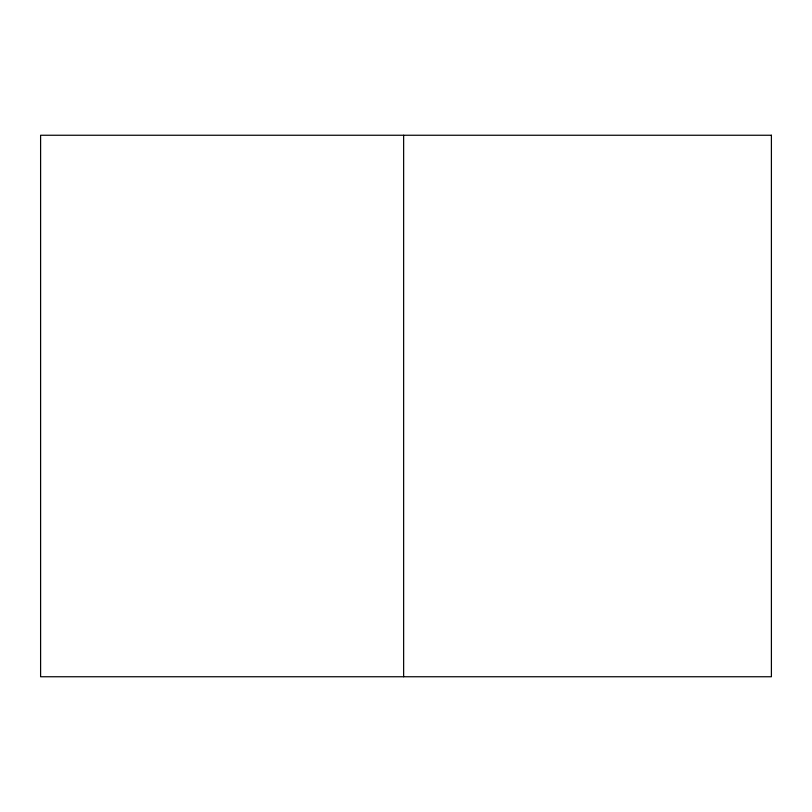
<?xml version="1.0" encoding="UTF-8"?>
<svg xmlns="http://www.w3.org/2000/svg" width="812" height="812" viewBox="0 0 812 812"><rect width="100%" height="100%" fill="white"/><g stroke="black" fill="none" stroke-linecap="round" stroke-linejoin="round"><path stroke-width="1.22" d="M403.635 135.249L403.635 676.751M771.4 135.249L40.6 135.249L40.6 676.751L771.4 676.751L771.4 135.249"/></g></svg>
